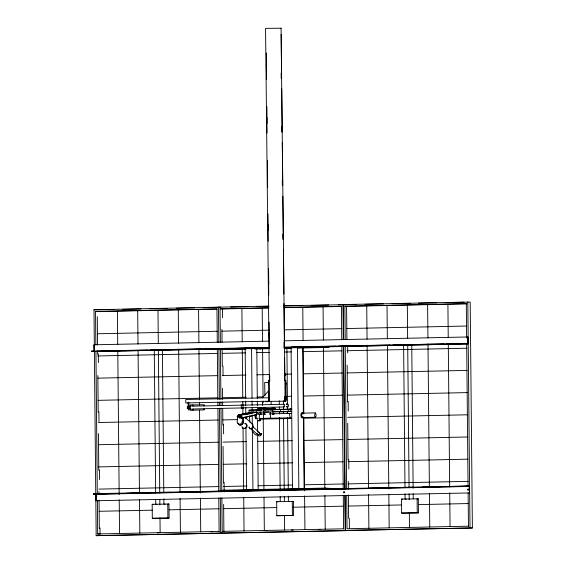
<?xml version="1.0" encoding="UTF-8"?>
<svg xmlns="http://www.w3.org/2000/svg" width="564" height="564" viewBox="0 0 564 564"><rect width="100%" height="100%" fill="white"/><g stroke="black" fill="none" stroke-linecap="round" stroke-linejoin="round"><path stroke-width="0.85" d="M284.975 398.318L284.961 396.88M239.242 417.55C240.772 419.849 242.492 414.716 239.834 415.809M284.954 396.88L285.003 399.27M285.095 398.628L285.095 399.263L285.06 397.331M285.807 384.197L285.786 382.766M285.849 397.648L285.863 399.256L285.941 397.528L285.962 399.256L285.948 398.614M238.078 416.704L238.523 414.575L241.307 414.434M238.318 416.761L238.6 415.09L240.095 415.019L239.947 416.979L238.318 416.761L239.615 417.959M284.961 397.846L285.067 398.367L285.081 397.535M257.727 434.061L257.988 434.872M242.598 417.91L242.182 421.999A2.742 2.432 -47.7 0 1 237.12 422.091L237.782 415.555L238.96 414.427L241.893 414.378M243.69 418.016L243.19 422.915A2.742 2.432 -47.7 0 1 238.128 423.014M257.191 433.392L257.149 433.723A1.347 1.191 -47.7 0 0 258.446 434.809A1.347 1.191 -47.7 0 0 259.68 433.356A1.347 1.191 -47.7 0 0 258.39 432.278M259.398 415.09L259.257 417.952M260.787 434.534L260.173 435.07L260.244 433.596M240.081 416.754L241.018 417.543M96.134 497.067L96.141 497.927M467.831 340.571L467.916 339.831L467.274 339.556M260.836 420.102L260.201 420.716L258.199 420.765M262.288 397.895L268.584 390.852L268.69 401.216L269.55 401.208L268.534 401.216M260.208 419.404L259.271 419.708M238.854 416.049L238.84 416.81M315.354 412.883C312.78 418.234 318.124 418.079 315.354 412.883L302.283 413.158M469.036 490.236L469.445 489.637L469.022 489.058M287.295 404.444C288.62 404.282 284.608 404.367 286.886 404.529M286.716 406.672C284.827 406.968 288.754 406.729 287.344 406.707M256.768 412.023L256.902 414.603L241.632 418.178L241.434 414.307L252.171 411.734M243.105 414.343L246.412 413.553M244.339 414.131L241.857 414.73L242.034 418.171M241.434 414.307L246.264 414.202L255.344 412.023M241.455 414.737L246.285 414.632L257.022 412.058M241.632 418.178L256.902 414.603M261.195 489.749L262.479 489.735L261.238 489.756M239.665 417.099L240.588 417.945M260.42 408.632L261.435 408.604L260.913 408.618C265.714 408.54 262.048 408.611 263.804 408.59M265.524 408.569L264.967 408.583M263.642 414.258L265.073 414.251L264.431 414.244M265.806 408.646L258.347 408.752L258.975 408.653M259.666 408.639L259.292 408.632L259.997 408.639M261.379 408.604L259.771 408.618L260.251 408.625M263.423 408.618L265.122 408.583M273.73 408.364L275.472 408.357L270.847 408.406L272.116 408.315M272.687 409.732L273.646 409.718L273.23 409.69M275.429 409.654L273.759 409.584M261.125 412.157L259.884 412.185L260.279 412.171M289.684 413.461L290.397 413.433L289.614 413.454M286.223 411.642L249.105 412.383L249.062 410.197L258.679 409.795M287.393 409.394L291.764 409.217M287.436 411.579L291.807 411.396M257.854 413.877L258.749 413.842L258.016 413.849M268.224 401.674L265.475 401.744M256.958 409.929C258.643 409.88 255.203 409.957 256.789 409.929M274.908 409.619L273.575 409.711M264.805 412.136L264.051 412.157M261.611 408.611L261.09 408.597M260.089 408.611L263.607 408.505M273.766 411.896L272.779 411.917M263.649 414.117L265.179 414.11L264.445 414.103M272.186 408.477L264.854 408.583M272.193 409.704L268.062 409.887M270.226 409.831L273.723 409.704M249.062 410.197L286.554 409.422M269.07 412.002L264.861 412.108M266.335 418.537L265.284 418.573L266.342 418.558M268.048 408.519L274.372 408.315M290.206 409.224C288.627 409.274 292.074 409.189 290.375 409.217M286.096 411.649L290.298 411.558L290.241 409.365L280.484 409.577L280.569 411.769L290.298 411.558M266.772 418.523L263.804 418.608L266.779 418.551M286.286 403.732L287.471 403.704M188.256 409.866L188.968 409.852L188.806 402.294M268.069 409.816L263.635 409.922L265.82 409.936M290.241 409.365L288.289 409.408L288.331 411.607M287.682 413.299L286.449 413.327M266.575 418.523L267.428 418.544M188.566 402.893L188.736 402.886M265.813 408.576L258.404 408.696M280.484 409.577L287.041 409.436M281.083 28.2L285.102 401.194L284.947 396.76M96.169 535.666L347.544 530.583L96.169 535.666L93.984 309.77L268.457 306.111M284.235 305.78L356.222 304.461M345.168 495.284L345.506 530.442L472.385 527.967L470.2 302.071L343.321 304.546L343.666 339.704M113.9 309.537L93.984 309.77M122.663 309.354L141.078 308.966M149.848 308.783L167.381 308.416M176.144 308.233L194.559 307.845M203.329 307.662L220.862 307.295L218.479 307.161L218.825 342.32M230.507 307.091L248.04 306.724M256.803 306.541L269.084 306.287M283.988 305.97L302.396 305.589M311.166 305.406L328.699 305.032M338.344 304.835L345.358 304.687M364.993 304.278L383.4 303.89M392.17 303.707L410.578 303.319M418.474 303.157L436.881 302.769M445.652 302.586L464.059 302.198M95.866 344.83L95.542 311.398L216.957 308.853L217.281 342.285M220.362 342.221L220.038 308.79L268.429 307.775M284.263 307.443L341.453 306.245L341.777 339.676M345.203 339.606L344.879 306.174L466.294 303.636L466.625 337.942M97.241 311.582L217.175 309.065M221.737 308.973L268.95 307.979M284.171 307.662L341.671 306.456M466.914 303.806L346.578 306.358L346.895 339.641M97.452 333.768L217.387 331.258M221.948 331.16L269.162 330.173M284.383 329.855L341.883 328.65M346.789 328.544L466.724 326.034M224.359 348.982L91.622 351.562L91.615 351.125L94.082 351.266L94.019 344.794L269.127 341.142M283.911 340.818L467.81 336.976L467.88 343.885L328.1 346.811M91.615 351.125L269.204 347.41M284.15 347.093L467.711 343.441L467.81 336.976M96.719 351.217L120.456 350.716M123.967 350.646L147.705 350.145M150.341 350.089L174.96 349.574M177.597 349.518L201.334 349.024M204.852 348.947L227.708 348.467M237.381 348.27L254.963 347.896M263.755 347.713L269.028 347.607M291.003 347.142L309.467 346.754M318.258 346.571L335.841 346.204M338.478 346.148L363.096 345.633M365.733 345.577L390.344 345.062M392.981 345.006L416.718 344.512M420.236 344.435L443.974 343.941M446.61 343.885L467.711 343.441M91.622 351.562L269.38 347.826M284.15 347.53L467.88 343.885M234.448 348.968L240.56 348.841M261.527 348.404L267.646 348.277M287.739 347.854L291.228 347.776M314.818 347.283L321.804 347.142M223.957 348.982L221.328 348.834L221.335 349.264L269.38 348.256M284.235 347.946L323.546 347.128L328.798 347.424L328.798 346.994L323.546 346.691L323.546 347.128M245.805 349.165L221.335 349.264M254.54 348.982L269.395 348.672M284.249 348.355L291.236 348.214M298.222 348.066L328.798 347.424M97.664 355.962L217.598 353.445M222.167 353.353L245.707 352.86M256.698 352.627L269.38 352.359M284.601 352.042L291.362 351.901M303.199 351.654L342.094 350.836M347.008 350.737L466.936 348.221M97.882 378.148L217.817 375.638M222.378 375.539L245.918 375.046M256.909 374.82L269.592 374.552M284.813 374.235L291.581 374.094M303.418 373.84L342.313 373.03M347.22 372.924L467.154 370.414M268.351 383.09L268.471 380.496L268.69 401.216L185.817 402.95L185.746 399.495L268.619 397.768M269.183 380.488L268.323 380.496M284.926 380.355L285.793 380.347L285.856 401.067L285.793 382.97M268.231 382.427L264.657 382.498L264.925 395.526M98.094 400.341L218.028 397.824M222.59 397.733L246.13 397.239M257.128 397.007L263.043 396.88L262.577 348.235M285.877 396.407L291.792 396.281M303.629 396.034L342.524 395.216M347.431 395.117L467.366 392.6M269.465 401.356L285.102 401.194M285.144 401.074L286.004 401.067M284.482 401.201L284.545 396.795M192.902 404.952L203.435 404.733L203.456 405.868M189.99 406.045L192.923 405.981M190.005 406.686L187.311 406.743L187.347 408.646L190.04 408.59M187.318 407.187L190.012 407.13M187.34 408.209L190.033 408.174M243.056 407.835L284.496 406.968L284.439 404.296L192.93 406.136L192.902 404.839L189.962 404.903L190.082 410.324L193.015 410.261L192.987 408.971L243.056 407.92M190.054 409.182L192.987 409.126M260.85 408.604L260.681 408.604M263.952 408.611L263.487 408.618M193.008 410.155L203.541 409.929L203.526 409.041M272.623 409.485L291.785 409.083M273.533 411.657L283.988 411.431M258.728 414.075L263.959 413.962M270.057 413.835L291.32 413.433M258.813 418.439L291.045 417.762M301.493 417.543L315.431 417.254M98.312 422.528L218.247 420.018M222.808 419.919L237.705 419.609M260.723 419.13L291.165 418.488M342.743 417.409L303.848 418.22L304.546 490.765M347.65 417.304L467.584 414.794M98.524 444.721L218.458 442.204M223.02 442.113L246.56 441.619M257.558 441.386L292.222 440.66M304.059 440.413L342.954 439.596M347.861 439.497L467.796 436.98M98.742 466.907L218.677 464.398M223.238 464.299L246.778 463.805M257.769 463.58L292.434 462.854M304.278 462.6L343.173 461.789M348.08 461.683L468.014 459.174M98.954 489.101L218.888 486.584M223.45 486.492L246.99 485.999M257.981 485.766L292.653 485.04M304.489 484.793L343.384 483.975M348.291 483.877L468.226 481.36M223.027 490.229L325.245 488.086L330.497 488.389L330.497 488.819L325.245 488.516L223.034 490.659L223.027 490.229L225.656 490.377M255.555 489.834L246.538 489.813L245.932 427.392A2.608 2.305 -47.7 0 0 245.037 423.416M326.126 488.48L330.497 488.389M93.455 493.704L469.361 486.034L469.424 492.943L95.986 500.754L95.922 494.275L93.462 494.142L93.455 493.704L96.084 493.86L95.986 500.754M235.273 490.814L251.875 490.461M262.359 490.243L278.954 489.897M289.438 489.679L305.166 489.348M316.524 489.108L328.749 488.854M99.602 493.782L117.213 493.415M126.893 493.211L144.504 492.844M153.309 492.661L170.913 492.287M180.6 492.083L197.322 491.737M207.009 491.533L224.62 491.166M235.181 490.941L251.911 490.595M261.59 490.391L279.201 490.024M288.888 489.82L305.61 489.467M316.178 489.249L332.901 488.896M341.706 488.713L359.317 488.339M368.997 488.142L385.727 487.789M395.406 487.585L413.017 487.218M422.704 487.014L440.308 486.647M449.994 486.443L469.361 486.034M93.462 494.142L466.738 486.316L469.199 486.457L469.424 492.943M95.922 494.275L469.199 486.457M152.174 504.315L168.96 504.054L169.094 518.055L152.308 518.316L152.174 504.315L153.366 504.378M276.67 501.706L293.456 501.445L293.59 515.447L276.811 515.707L276.67 501.706L277.862 501.777M401.512 499.091L418.298 498.83L418.432 512.831L401.653 513.092L401.512 499.091L402.703 499.161M99.172 511.287L152.301 510.173M169.214 509.821L219.1 508.777M223.668 508.679L276.797 507.565M292.864 507.233L343.603 506.169M348.51 506.063L401.639 504.949M418.551 504.597L468.437 503.553M152.308 518.316L169.094 518.055M276.811 515.707L293.59 515.447M401.653 513.092L418.432 512.831M97.368 500.536L97.692 533.967L219.318 531.408M221.871 497.927L222.188 531.359L343.821 528.799M468.663 526.184L347.029 528.743L346.705 495.312M157.264 532.902L159.02 532.867M210.929 531.781L212.691 531.746M265.038 530.646L266.8 530.611M291.433 530.097L293.195 530.054M318.709 529.525L320.472 529.483M345.506 530.442L472.385 527.967M238.382 416.049L240.158 416.02M289.6 347.72C288.014 347.784 291.447 347.685 289.769 347.755M321.346 347.487C319.654 347.551 323.2 347.452 321.508 347.516M289.607 348.15C288.021 348.214 291.454 348.115 289.776 348.185M260.053 348.771C258.46 348.834 261.922 348.735 260.223 348.806M261.682 409.957L258.361 410L261.717 410.028M260.237 414.152C258.594 414.195 262.591 414.152 260.892 414.145M233.602 490.32C231.91 490.384 235.477 490.285 233.771 490.356M323.045 488.875C321.353 488.946 324.899 488.847 323.207 488.91M291.306 489.545C289.621 489.608 293.16 489.51 291.475 489.58M261.922 490.194L262.479 490.172L261.922 490.158M264.156 408.012C260.794 408.082 267.872 408.019 264.495 408.012M273.251 414.004C271.312 414.046 275.436 414.004 273.441 414.004M260.469 414.286C258.531 414.321 262.655 414.286 260.667 414.279M281.196 28.2L265.559 28.362L269.578 401.356M273.195 407.807C269.796 407.793 276.917 407.786 273.505 407.772M260.42 408.089C257.022 408.075 264.135 408.061 260.73 408.047M273.251 413.891C271.002 413.877 275.711 413.87 273.455 413.863M263.543 408.597L264.001 408.59M274.83 408.273L275.422 408.294M260.138 420.723L257.861 420.638M344.879 306.174L347.255 306.315M220.038 308.79L222.42 308.924L222.505 317.722M95.542 311.398L97.917 311.532M297.235 347.255L300.097 347.389M294.105 347.516L291.08 347.375L292.448 488.917L298.835 488.784L297.468 347.241M251.318 348.15L255.062 348.333M94.019 344.794L94.237 350.843M418.298 498.83L417.106 498.766L417.24 512.761M406.284 499.084L405.093 499.013L405.044 493.754M223.034 490.659L225.656 490.807M293.456 501.445L292.265 501.382L292.399 515.376M289.586 501.53L288.401 501.459L288.345 496.2M168.96 504.054L167.769 503.99L167.903 517.985M165.09 504.138L163.905 504.068L163.849 498.809M156.947 504.308L155.756 504.237L155.713 499.852M222.188 531.359L224.571 531.492M223.048 533.191L220.665 533.058L220.327 497.899M97.692 533.967L100.075 534.101L100.011 527.946M289.226 413.461L290.143 417.36M259.687 420.088L260.131 420.201L259.532 419.461M260.279 433.462L260.695 434.005M244.663 417.029L252.862 424.502L253.166 426.546A2.037 1.805 -47.7 0 1 251.332 429A2.037 1.805 -47.7 0 1 249.38 427.117M252.806 426.61L259.292 432.517M239.862 414.949L241.152 416.183M251.058 428.661L257.544 434.569M252.27 423.959L252.573 426.01A2.037 1.805 -47.7 0 1 250.987 428.4A2.037 1.805 -47.7 0 1 248.794 427.075M256.366 412.037L256.493 414.611M246.264 414.202L246.285 414.632M284.989 397.571L285.067 398.149M188.031 402.315L188.122 406.51M288.303 404.219L288.359 406.891M242.985 404.466L243.07 408.54M241.258 404.501L241.343 408.576M204.471 404.705L204.492 405.847M204.563 409.02L204.577 409.908M285.694 382.773L285.708 384.387L285.807 383.908M285.081 397.655L285.003 398.833M272.313 409.824L272.356 412.002M253.151 410.218L253.194 412.404M285.701 382.914L285.8 383.323M285.701 384.133L285.793 383.724M284.82 374.404C284.559 370.802 284.806 378.522 284.728 374.686M284.813 374.785L284.827 375.716L284.827 374.7M284.82 374.122L284.806 373.474L284.806 374.2M281.154 34.362L281.612 78.347M281.725 88.9L282.176 132.004M282.282 142.565L282.733 185.669M282.846 196.223L283.297 239.326M283.41 249.887L283.868 293.872M283.967 303.545L284.432 347.53M284.538 358.091L284.771 380.08M281.154 73.073L281.21 78.347M281.718 126.731L281.774 132.011M282.282 180.395L282.338 185.669M282.839 234.053L282.895 239.333M283.41 288.599L283.466 293.872M283.974 342.256L284.03 347.537M266.321 52.988L266.483 68.822M266.885 106.652L267.054 123.368M267.442 160.31L267.618 177.025M268.006 213.975L268.182 230.69M268.577 268.513L268.746 284.348M269.141 322.178L269.317 338.893M269.698 375.835L269.754 381.116M266.321 63.549L266.49 79.383M266.885 117.213L267.054 133.048M267.449 170.871L267.625 187.586M268.006 224.535L268.182 241.244M268.577 279.074L268.746 294.909M269.141 332.739L269.31 348.573M467.817 301.937L470.002 527.833M466.689 344.096L468.064 486.612M468.127 492.774L468.444 526.198M466.731 485.886L466.738 486.316M465.251 343.3L465.251 343.737M447.908 304.236L448.232 337.519M448.288 343.49L449.67 486.873M449.734 492.844L450.058 526.579M427.611 304.659L427.935 337.942M427.991 343.92L429.38 487.296M429.437 493.274L429.761 527.002M411.748 344.505L413.137 488.325M413.186 493.585L413.243 498.844M407.321 305.082L407.645 338.372M407.709 345.196L409.083 487.726M409.147 493.697L409.203 499.669M409.33 512.627L409.471 527.425M403.605 344.674L404.987 487.613M387.024 305.512L387.348 338.795M387.412 345.619L388.8 489.002M388.85 494.12L389.174 527.848M366.734 305.935L367.058 339.218M367.115 345.196L368.489 487.719M368.56 494.55L368.884 528.278M347.643 345.901L347.706 352.937M348.178 401.321L348.27 411.001M348.735 459.385L348.834 469.058M349.306 518.323L349.405 528.003M347.142 365.246L347.502 401.942M347.706 423.282L348.058 459.977M348.27 481.318L348.341 488.995M348.397 494.966L348.623 518.253M345.26 345.76L346.641 488.276M343.723 345.859L345.105 489.129M342.975 304.553L343.321 339.711M343.377 345.866L344.766 489.136M344.823 495.291L345.161 530.449M341.833 345.838L343.215 488.346M343.286 495.389L343.603 528.813M325.245 488.086L325.245 488.516M323.066 306.851L323.391 340.134M323.454 346.959L324.829 489.489M324.892 495.46L325.216 529.194M302.776 307.274L303.094 340.557M303.164 347.389L303.806 413.955M304.595 495.89L304.92 529.617M302.72 347.537L303.361 413.475A2.587 0.987 88.8 0 0 301.909 413.426A2.587 0.987 88.8 0 0 301.944 417.085A2.587 0.987 88.8 0 0 303.34 417.17M303.397 416.993L304.095 489.087M286.914 347.995L287.464 404.994M287.485 406.75L287.506 409.379M287.527 411.135L287.548 413.764M287.584 417.275L288.282 489.185M283.382 400.722L283.417 404.994M283.438 406.7L283.466 410.113M283.488 411.819L283.502 413.525M283.551 418.65L284.235 489.481M284.305 496.313L284.355 501.431M284.489 515.242L284.63 530.04M279.279 400.778L279.314 404.289M279.342 406.919L279.363 409.549M279.384 411.304L279.406 413.934M279.441 417.445L280.153 491.11M280.202 496.369L280.259 501.629M271.129 401.878L271.157 404.43M270.353 412.298L270.41 418.185M268.485 383.668C268.492 386.248 268.457 381.095 268.471 383.668M263.529 411.614L263.592 418.34M262.189 308.12L262.507 341.41M263.085 401.152L263.099 402.858M263.261 419.073L263.952 490.765M264.015 497.589L264.333 530.463M262.57 402.069L262.598 405.481M256.81 348.432L257.297 398.551M257.325 401.187L257.367 405.579M257.381 407.342L257.41 409.979M257.501 419.651L257.621 431.954M257.656 435.471L258.178 489.982M252.045 398.247L251.558 348.136L245.171 348.27L245.657 398.381M252.066 400.884L252.108 405.283M252.136 407.92L252.164 410.557M252.207 414.956L252.298 424.621M252.341 429.021L252.926 489.679M245.678 401.018L245.721 405.417M245.742 407.173L245.798 413.327M245.833 416.845L245.848 418.601M241.893 308.55L242.217 341.833M242.28 348.658L242.753 397.31M242.795 401.575L242.823 404.987M242.851 407.546L242.915 414.378M243.049 428.034L243.662 491.188M243.718 497.166L244.043 530.893M222.97 366.106L223.062 375.786M223.534 424.17L223.626 433.85M224.091 482.234L224.183 491.907M221.934 329.454L222.054 342.256M222.124 349.081L222.286 366.156M222.505 388.342L222.611 399.439M222.632 401.998L222.667 405.41M222.702 408.822L222.858 425.044M223.062 446.378L223.414 483.073M223.626 504.413L223.887 531.316M220.432 349.257L220.912 399.404M220.94 402.04L220.975 405.558M220.996 408.202L221.807 491.773M218.881 348.467L219.375 399.453M219.403 402.09L219.431 405.608M219.459 408.244L220.263 491.745M217.337 348.446L217.831 399.467M217.859 402.104L217.894 405.622M217.916 408.265L218.726 491.836M218.79 497.998L219.107 531.422M198.57 309.46L198.895 342.743M198.958 349.567L199.444 399.925M199.473 402.484L199.494 405.044M199.543 410.162L200.347 492.95M200.396 498.068L200.721 531.796M178.273 309.883L178.598 343.166M178.654 349.137L180.036 491.667M180.099 498.498L180.424 532.226M162.411 349.722L163.793 492.668M157.983 310.306L158.308 343.589M158.364 349.567L159.746 492.943M159.816 499.774L159.866 504.893M159.993 517.851L160.134 532.649M154.268 349.899L155.65 492.837M137.686 310.729L138.011 344.019M138.074 350.843L139.456 493.373M139.512 499.344L139.837 533.072M117.397 311.159L117.721 344.442M117.784 351.266L119.173 494.649M119.223 499.767L119.547 533.502M98.326 353.762L98.411 362.56M98.89 411.826L98.982 421.498M99.454 469.882L99.546 479.562M97.29 316.7L97.558 344.865M97.614 350.836L97.65 354.248M97.854 375.589L98.214 412.284M98.418 433.624L98.77 470.32M98.982 491.66L98.996 493.366M99.06 500.19L99.334 528.701M95.936 351.865L97.304 493.5M285.941 398.17L285.941 397.782M256.895 435.189A19.007 7.219 88.8 0 1 251.727 429.338M249.986 422.302A19.007 7.219 88.8 0 1 249.485 415.781M302.642 417.022A1.727 0.656 88.8 0 1 302.17 416.493M302.043 414.399A1.727 0.656 88.8 0 1 302.776 413.638M302.459 417.579A2.587 0.987 88.8 0 1 300.964 415.252A2.587 0.987 88.8 0 1 302.417 413.095M301.493 416.507A1.727 0.656 88.8 0 1 301.472 414.061M257.424 418.065A2.587 0.987 88.8 0 1 256.134 418.213A2.587 0.987 88.8 0 1 255.844 414.85M256.155 417.022A1.727 0.656 88.8 0 1 256.232 414.949M256.747 418.079A2.587 0.987 88.8 0 1 255.457 418.227A2.587 0.987 88.8 0 1 255.168 414.864M255.725 417.684A1.727 0.656 88.8 0 1 255.478 417.036M246.003 427.441A2.608 2.305 -47.7 0 1 241.942 426.708M244.762 423.712A2.608 2.305 -47.7 0 1 247.131 425.749A2.608 2.305 -47.7 0 1 245.03 428.569A2.608 2.305 -47.7 0 1 242.301 427.033M252.51 427.195A1.347 1.191 -47.7 0 1 252.39 427.519M242.858 421.132A2.608 2.305 -47.7 0 1 241.258 424.875M240.624 425.016A2.608 2.305 -47.7 0 1 238.544 423.973M260.829 433.963A1.347 1.191 -47.7 0 1 260.258 435.852A1.347 1.191 -47.7 0 1 258.531 435.253M240.419 416.295C240.595 417.712 240.863 415.308 240.419 416.295M237.247 416.352L237.472 416.845L237.247 416.352M237.514 416.444C237.31 417.529 237.282 415.393 237.514 416.444M260.667 433.956C260.751 436.959 261.893 432.616 260.695 433.758C260.66 437.037 261.865 432.489 260.688 433.92M343.596 492.076C344.343 494.515 345.372 490.313 343.596 492.076M467.5 489.481C468.254 491.914 469.283 487.719 467.5 489.481M231.395 349.377L232.629 349.37L231.395 349.377M290.791 489.129L292.025 489.122L290.791 489.129M322.523 488.459L322.523 488.459M270.452 413.898L269.937 413.913L270.452 413.891M270.346 414.032L269.895 414.046L270.346 414.032M268.718 418.495L267.667 418.53L268.718 418.488M270.191 418.46L267.23 418.537L270.191 418.453"/></g></svg>
